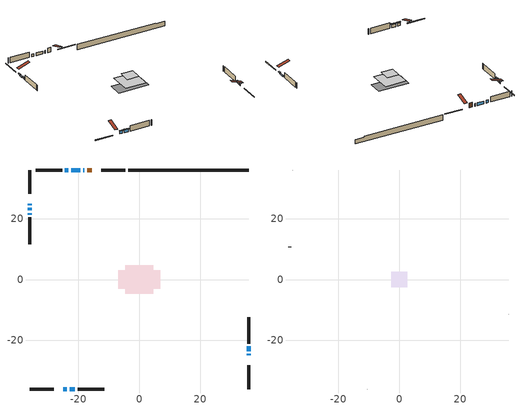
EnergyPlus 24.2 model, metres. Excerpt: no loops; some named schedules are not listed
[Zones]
conditioned space
 floor adiabatic (AdiabaticFloorConstruction): -4.65,-4.65 -4.65,4.65 4.65,4.65 4.65,-4.65 z0.31
 floor foundation (Slab1 construction): -6.84,-3.07 -6.84,3.07 6.84,3.07 6.84,-3.07 z-1.98
 wall outside (RimJoist1 construction): -4.59,35.96 -12.42,35.96 / -35.96,-35.96 -28.14,-35.96 / -35.96,35.96 -35.96,28.14 / 35.96,-35.96 35.96,-28.14 z0.31:0.61
 wall outside (AdiabaticWallConstruction 1): -15.61,35.96 -17.14,35.96 z0.31:2.34
 wall outside (AdiabaticWallConstruction): -35.96,24.94 -35.96,24.43 / -35.96,21.81 -35.96,21.3 z0.31:1.07; -18.07,35.96 -18.45,35.96 / -19.38,35.96 -22.34,35.96 / -23.27,35.96 -24.39,35.96 z0.31:1.53; -35.96,23.5 -35.96,22.74 / 35.96,-23.5 35.96,-21.98 z0.31:0.77; 35.96,-24.94 35.96,-24.43 z0.31:1.02; -24.94,-35.96 -23.8,-35.96 / -22.87,-35.96 -21.14,-35.96 z0.31:1.58
 wall outside (Wall1 construction): -25.32,35.96 -34.04,35.96 / -20.21,-35.96 -11.49,-35.96 / -35.96,20.37 -35.96,11.65 / 35.96,-21.05 35.96,-12.33 z0.31:2.75
 wall foundation (FoundationWall1 construction): -3.66,35.96,-1.98 -3.66,35.96,0.31 32,35.96,0.31 32,35.96,-0.07 35.96,35.96,-0.07 35.96,35.96,-1.98
 window (WindowConstruction 6): -35.96,24.94 -35.96,24.43 z0.31:1.07
 window (WindowConstruction 8): -18.07,35.96 -18.45,35.96 z0.31:1.53
 window (WindowConstruction 9): -35.96,23.5 -35.96,22.74 z0.31:0.77
 window (WindowConstruction): 35.96,-24.94 35.96,-24.43 z0.31:1.02
 window (WindowConstruction 1): -19.38,35.96 -22.34,35.96 z0.31:1.53
 window (WindowConstruction 2): -23.27,35.96 -24.39,35.96 z0.31:1.53
 window (WindowConstruction 3): -24.94,-35.96 -23.8,-35.96 z0.31:1.58
 window (WindowConstruction 4): -22.87,-35.96 -21.14,-35.96 z0.31:1.58
 window (WindowConstruction 5): -35.96,21.81 -35.96,21.3 z0.31:1.07
 window (WindowConstruction 7): 35.96,-23.5 35.96,-21.98 z0.31:0.77
 door (Door): -15.61,35.96 -17.14,35.96 z0.31:2.34
 ceiling adiabatic (AdiabaticFloorConstruction): 4.65,-4.65 4.65,4.65 -4.65,4.65 -4.65,-4.65 z0.31
attic - vented
 floor to conditioned space (Floor1 construction Reversed): -2.61,-2.61 -2.61,2.61 2.61,2.61 2.61,-2.61 z2.75
 wall outside (Wall2 construction): -34.97,35.96 -35.03,35.96 / -10.56,-35.96 -10.5,-35.96 / -35.96,10.72 -35.96,10.66 / 35.96,-11.4 35.96,-11.33 z0.31:2.75
 roof outside (Roof1 construction): -14.68,35.96,2.75 -14.68,30.88,4.44 -13.35,30.88,4.44 -13.35,35.96,2.75; -25.87,-35.96,2.75 -25.87,-30.88,4.44 -27.21,-30.88,4.44 -27.21,-35.96,2.75; -35.96,25.87,2.75 -30.88,25.87,4.44 -30.88,27.21,4.44 -35.96,27.21,2.75; 35.96,-25.87,2.75 30.88,-25.87,4.44 30.88,-27.21,4.44 35.96,-27.21,2.75
shading: -35.96,24.19 -35.96,25.18 -36.57,25.18 -36.57,24.19 z1.31; -35.96,22.5 -35.96,23.74 -36.57,23.74 -36.57,22.5 z1.01; 35.96,-24.19 35.96,-25.18 36.57,-25.18 36.57,-24.19 z1.26; -23.56,-35.96 -25.18,-35.96 -25.18,-36.57 -23.56,-36.57 z1.82; -20.9,-35.96 -23.11,-35.96 -23.11,-36.57 -20.9,-36.57 z1.82; -35.96,21.06 -35.96,22.05 -36.57,22.05 -36.57,21.06 z1.31; 35.96,-21.74 35.96,-23.74 36.57,-23.74 36.57,-21.74 z1.01
[Building]
Building 1: Terrain=Suburbs
[Site:Location]
London AP_ON: Latitude {deg}=43.03; Longitude {deg}=-81.15; Time Zone {hr}=-5; Elevation {m}=278; Keep Site Location Information=Yes
[Site:GroundTemperature:Shallow]
3.98693, 1.93205, 1.76749, 2.74264, 6.6573, 10.5537, 13.9317, 16.0716, 16.2534, 14.513, 11.2211, 7.44421
[Site:WaterMainsTemperature]
Calculation Method=Schedule; Temperature Schedule=mains temperature schedule
[Material] Roughness=Rough; Thermal Absorptance=0.9
Name | Thickness {m} | Conductivity {W/m-K} | Density {kg/m3} | Specific Heat {J/kg-K} | Solar Absorptance | Visible Absorptance
asphalt or fiberglass shingles | 0.00635 | 0.162714 | 1121.4 | 1465.45 | 0.4 | 0.4
ceiling loosefill ins | 0.169333 | 0.0480833 | 16.02 | 1046.75 | 0.7 | 0.7
ceiling stud and cavity | 0.1397 | 0.191173 | 65.682 | 1177.47 | 0.7 | 0.7
concrete 4.0 in. | 0.1016 | 1.803125 | 2242.8 | 837.4 | 0.7 | 0.7
concrete 8.0 in. | 0.2032 | 1.803125 | 2242.8 | 837.4 | 0.7 | 0.7
door material | 0.04445 | 0.053851 | 512.64 | 1214.23 | 0.7 | 0.7
exterior vertical ins | 0.0563203 | 0.029427 | 32.04 | 1214.23 | 0.7 | 0.7
floor covering | 0.0127 | 0.0433444 | 54.468 | 1339.84 | 0.6 | 0.6
floor rigid ins; wall rigid ins | 0.512978 | 0.029427 | 32.04 | 1214.23 | 0.7 | 0.7
floor stud and cavity | 0.1397 | 1.75129 | 37.0049 | 1207.88 | 0.7 | 0.7
furniture material conditioned space 1 | 0.1524 | 0.115458 | 640.8 | 1214.23 | 0.6 | 0.6
gypsum board | 0.0127 | 0.160291 | 801 | 837.4 | 0.6 | 0.6
gypsum board 1 | 0.0127 | 0.160291 | 801 | 837.4 | 0.7 | 0.7
osb sheathing 0.5 in. | 0.0127 | 0.115458 | 512.64 | 1214.23 | 0.7 | 0.7
osb sheathing 0.75 in. | 0.01905 | 0.115458 | 512.64 | 1214.23 | 0.7 | 0.7
osb sheathing 2.0 in. | 0.0508 | 0.115458 | 512.64 | 1214.23 | 0.7 | 0.7
rim joist rigid ins | 0.051816 | 0.029427 | 32.04 | 1214.23 | 0.7 | 0.7
rim joist stud and cavity | 0.0508 | 0.0402607 | 125.044 | 1163.47 | 0.6 | 0.6
wall stud and cavity | 0.1397 | 0.0818765 | 139.0536 | 1170.24 | 0.7 | 0.7
wall stud and cavity 1 | 0.0889 | 6.9971 | 50.32683 | 1063.81 | 0.6 | 0.6
wall stud and cavity 2 | 0.0889 | 0.380278 | 52.3479 | 1209.89 | 0.7 | 0.7
wall stud and cavity 3 | 0.0889 | 0.391764 | 83.0341 | 1211.67 | 0.7 | 0.7
wood siding | 0.0254 | 0.102417 | 544.68 | 1172.36 | 0.4 | 0.4
wood siding 1 | 0.00254 | 0.102417 | 544.68 | 1172.36 | 0.4 | 0.4
wood siding 2; wood siding 3; wood siding 4 | 0.0254 | 0.102417 | 544.68 | 1172.36 | 0.7 | 0.7
[WindowMaterial:SimpleGlazingSystem]
Name | U-Factor {W/m2-K} | Solar Heat Gain Coefficient
WindowMaterial | 3.24838 | 0.4
WindowMaterial 1 | 3.31198 | 0.59
WindowMaterial 2 | 3.28927 | 0.56
WindowMaterial 3 | 3.27507 | 0.6
WindowMaterial 4 | 3.27848 | 0.63
WindowMaterial 5 | 3.250655 | 0.41
WindowMaterial 6 | 4.465747 | 0.64
WindowMaterial 7 | 3.242138 | 0.4
WindowMaterial 8 | 3.26371 | 0.44
[Construction]
AdiabaticFloorConstruction: floor stud and cavity, floor rigid ins, osb sheathing 0.75 in., floor covering
AdiabaticWallConstruction: wood siding 3, wall rigid ins, wall stud and cavity 2, gypsum board
AdiabaticWallConstruction 1: wood siding 4, wall rigid ins, wall stud and cavity 2, gypsum board
Door: door material
Floor1 construction Reversed: gypsum board, ceiling stud and cavity, ceiling loosefill ins
FoundationWall1 construction: concrete 8.0 in., gypsum board 1
furniture construction conditioned space 1: furniture material conditioned space 1
PartitionWallConstruction: gypsum board, wall stud and cavity 3, gypsum board
RimJoist1 construction: wood siding 2, rim joist rigid ins, osb sheathing 2.0 in., rim joist stud and cavity
Roof1 construction: asphalt or fiberglass shingles
Slab1 construction: concrete 4.0 in.
Wall1 construction: wood siding, osb sheathing 0.5 in., wall stud and cavity, gypsum board
Wall2 construction: wood siding 1, wall stud and cavity 1
WindowConstruction: WindowMaterial
WindowConstruction 1: WindowMaterial 1
WindowConstruction 2: WindowMaterial 2
WindowConstruction 3: WindowMaterial 3
WindowConstruction 4: WindowMaterial 4
WindowConstruction 5: WindowMaterial 5
WindowConstruction 6: WindowMaterial 6
WindowConstruction 7; WindowConstruction 9: WindowMaterial 7
WindowConstruction 8: WindowMaterial 8
[Zone] Multiplier=1; Part of Total Floor Area=Yes
Name | Volume {m3}
attic - vented | 7.45596
conditioned space | 421.6
[Space]
Name | Zone | Volume {m3}
attic - vented 1 | attic - vented | 7.45596
conditioned space 1 | conditioned space | 421.6
[ZoneInfiltration:EffectiveLeakageArea]
infil attic - vented 1: Zone or Space=attic - vented 1; Schedule=Always On Discrete; Effective Air Leakage Area {cm2}=1184.73; Stack Coefficient=0.0002872; Wind Coefficient=1.14502e-05
[ZoneMixing]
whole house fan mix: Zone or Space=attic - vented; Schedule=Always On Continuous; Design Flow Rate Calculation Method=Flow/Zone; Design Flow Rate {m3/s}=0; Source Zone or Space=conditioned space
[SurfaceProperty:ExposedFoundationPerimeter]
Slab1: Exposed Perimeter Calculation Method=TotalExposedPerimeter; Total Exposed Perimeter {m}=39.623
[InternalMass] Zone or ZoneList=conditioned space; Space or SpaceList=conditioned space 1
Name | Construction | Surface Area {m2}
furniture mass conditioned space 1 | furniture construction conditioned space 1 | 68.0801
partition wall mass | PartitionWallConstruction | 170.2
[Lights]
interior lighting: Zone or ZoneList or Space or SpaceList=conditioned space 1; Schedule=interior lighting schedule; Design Level Calculation Method=LightingLevel; Lighting Level {W}=343.2; Return Air Fraction=0; Fraction Radiant=0.6; Fraction Visible=0.2; Fraction Replaceable=1
[People]
occupants: Zone or ZoneList or Space or SpaceList=conditioned space 1; Number of People Schedule=occupants schedule; Number of People Calculation Method=People; Number of People=3; Fraction Radiant=0.314171; Sensible Heat Fraction=0.56303; Activity Level Schedule=occupants activity schedule; Carbon Dioxide Generation Rate {m3/s-W}=0; Enable ASHRAE 55 Comfort Warnings=No; Mean Radiant Temperature Calculation Type=EnclosureAveraged
[ElectricEquipment] Zone or ZoneList or Space or SpaceList=conditioned space 1; Design Level Calculation Method=EquipmentLevel
Name | Schedule | Design Level {W} | Fraction Latent | Fraction Radiant | Fraction Lost
clothes dryer | clothes dryer schedule | 140.772 | 0.015 | 0.081 | 0.85
clothes washer | clothes washer schedule | 32.1985 | 0.03 | 0.162 | 0.7
cooking range | cooking range schedule | 215.147 | 0.08 | 0.432 | 0.2
dishwasher | dishwasher schedule | 66.8632 | 0.3 | 0.18 | 0.4
fridge | fridge schedule | 72.9452 | 0 | 0.6 | 0
mech vent bath fan 0 | mech vent bath fan 0 schedule | 50.2 | 0 | 0 | 1
mech vent house fan | mech vent house fan schedule | 0 | 0 | 0 | 1
mech vent house fan cfis | mech vent house fan cfis schedule | 0 | 0 | 0 | 0
mech vent range fan 0 | mech vent range fan 0 schedule | 57 | 0 | 0 | 1
misc plug loads | misc plug loads schedule | 494.7 | 0.045 | 0.513 | 0.1
whole house fan | Always On Discrete | 0 | 0 | 0 | 1
[OtherEquipment] Zone or ZoneList or Space or SpaceList=conditioned space 1; Design Level Calculation Method=EquipmentLevel
Name | Fuel Type | Schedule | Design Level {W} | Fraction Latent | Fraction Radiant | Fraction Lost
clothes dryer 1 | Electricity | clothes dryer schedule | 0 | 0.015 | 0.081 | 0.85
cooking range 1 | Electricity | cooking range schedule | 0 | 0.08 | 0.432 | 0.2
general water use latent | None | general water use schedule | 62.594 | 1 | 0 | 0
general water use sensible | None | general water use schedule | -61.6891 | 0 | 0.6 | 0
mech vent house fan latent load | None | Always On Discrete | 0 | 1 | 0 | 0
mech vent house fan sensible load | None | Always On Discrete | 0 | 0 | 0 | 0
water heater energy adjustment1 | NaturalGas | Always On Discrete | 0.01 | 0 | 0 | 1
[ZoneInfiltration:DesignFlowRate] Zone or ZoneList or Space or SpaceList=conditioned space 1; Schedule=Always On Discrete; Design Flow Rate Calculation Method=Flow/Zone; Design Flow Rate {m3/s}=0
infil flow; natural vent flow; whole house fan flow
[AvailabilityManager:Scheduled]
central ac and furnace airloop Availability Manager: Schedule=Always On Discrete
[Foundation:Kiva]
Foundation Kiva 1: Initial Indoor Air Temperature {C}=18; Wall Height Above Grade {m}=0.309982; Wall Depth Below Slab {m}=0.2032; Custom Block Material Name 1=exterior vertical ins; Custom Block Depth 1 {m}=2.28999; Custom Block X Position 1 {m}=0.2159; Custom Block Z Position 1 {m}=0
[Foundation:Kiva:Settings]
Soil Conductivity {W/m-K}=0.849921; Soil Density {kg/m3}=1842.3; Soil Specific Heat {J/kg-K}=418.7; Ground Solar Absorptivity=0.9; Ground Thermal Absorptivity=0.9; Ground Surface Roughness {m}=0.03; Far-Field Width {m}=40; Deep-Ground Boundary Condition=ZeroFlux; Deep-Ground Depth {m}=40; Minimum Cell Dimension {m}=0.2; Maximum Cell Growth Coefficient=3; Simulation Timestep=Timestep
[Exterior:Lights]
exterior lighting: Schedule=exterior lighting schedule; Design Level {W}=75.6
[EnergyManagementSystem:GlobalVariable]
central_ac_and_furnace_airloop_Fan_RTF
infil_program_Qfan
infil_program_Qinf
natural_vent_program_Qnv
natural_vent_program_Qwhf
[EnergyManagementSystem:Sensor]
Name | Output:Variable or Output:Meter Index Key | Output:Variable or Output:Meter
airflow_gain | infil flow | Infiltration Sensible Heat Gain Energy
airflow_gain_1 | natural vent flow | Infiltration Sensible Heat Gain Energy
airflow_gain_2 | whole house fan flow | Infiltration Sensible Heat Gain Energy
airflow_loss | infil flow | Infiltration Sensible Heat Loss Energy
airflow_loss_1 | natural vent flow | Infiltration Sensible Heat Loss Energy
airflow_loss_2 | whole house fan flow | Infiltration Sensible Heat Loss Energy
clg_load_cond |  | Cooling:EnergyTransfer:Zone:CONDITIONED SPACE
clg_sp_s; clg_sp_s_1 | cooling setpoint | Schedule Value
clothes_dryer_exhaust_0_sch_s | clothes dryer exhaust 0 schedule | Schedule Value
cool_season | cooling season schedule | Schedule Value
htg_load_cond |  | Heating:EnergyTransfer:Zone:CONDITIONED SPACE
htg_sp_s; htg_sp_s_1 | heating setpoint | Schedule Value
ig_ee_conv | clothes dryer | Electric Equipment Convective Heating Energy
ig_ee_conv_2 | cooking range | Electric Equipment Convective Heating Energy
ig_ee_conv_4 | fridge | Electric Equipment Convective Heating Energy
ig_ee_conv_5 | misc plug loads | Electric Equipment Convective Heating Energy
ig_ee_conv_6 | whole house fan | Electric Equipment Convective Heating Energy
ig_ee_rad | clothes dryer | Electric Equipment Radiant Heating Energy
ig_ee_rad_2 | cooking range | Electric Equipment Radiant Heating Energy
ig_ee_rad_4 | fridge | Electric Equipment Radiant Heating Energy
ig_ee_rad_5 | misc plug loads | Electric Equipment Radiant Heating Energy
ig_ee_rad_6 | whole house fan | Electric Equipment Radiant Heating Energy
ig_lgt_conv | interior lighting | Lights Convective Heating Energy
ig_lgt_rad | interior lighting | Lights Radiant Heating Energy
ig_lgt_vis | interior lighting | Lights Visible Radiation Heating Energy
ig_oe_conv | clothes dryer 1 | Other Equipment Convective Heating Energy
ig_oe_conv_1 | cooking range 1 | Other Equipment Convective Heating Energy
ig_oe_conv_2 | general water use latent | Other Equipment Convective Heating Energy
ig_oe_conv_3 | general water use sensible | Other Equipment Convective Heating Energy
ig_oe_conv_4 | water heater energy adjustment1 | Other Equipment Convective Heating Energy
ig_oe_rad | clothes dryer 1 | Other Equipment Radiant Heating Energy
ig_oe_rad_1 | cooking range 1 | Other Equipment Radiant Heating Energy
ig_oe_rad_2 | general water use latent | Other Equipment Radiant Heating Energy
ig_oe_rad_3 | general water use sensible | Other Equipment Radiant Heating Energy
ig_oe_rad_4 | water heater energy adjustment1 | Other Equipment Radiant Heating Energy
ig_ppl_conv | occupants | People Convective Heating Energy
ig_ppl_rad | occupants | People Radiant Heating Energy
im_conv | furniture mass conditioned space 1 | Surface Inside Face Convection Heat Gain Energy
im_conv_1 | partition wall mass | Surface Inside Face Convection Heat Gain Energy
im_ig | furniture mass conditioned space 1 | Surface Inside Face Internal Gains Radiation Heat Gain Energy
im_ig_1 | partition wall mass | Surface Inside Face Internal Gains Radiation Heat Gain Energy
im_lgt | furniture mass conditioned space 1 | Surface Inside Face Lights Radiation Heat Gain Energy
im_lgt_1 | partition wall mass | Surface Inside Face Lights Radiation Heat Gain Energy
im_sol | furniture mass conditioned space 1 | Surface Inside Face Solar Radiation Heat Gain Energy
im_sol_1 | partition wall mass | Surface Inside Face Solar Radiation Heat Gain Energy
im_surf | furniture mass conditioned space 1 | Surface Inside Face Net Surface Thermal Radiation Heat Gain Energy
im_surf_1 | partition wall mass | Surface Inside Face Net Surface Thermal Radiation Heat Gain Energy
mech_vent_bath_fan_0_sch_s | mech vent bath fan 0 schedule | Schedule Value
mech_vent_range_fan_0_sch_s | mech vent range fan 0 schedule | Schedule Value
mv_conv | mech vent bath fan 0 | Electric Equipment Convective Heating Energy
mv_conv_1 | mech vent house fan | Electric Equipment Convective Heating Energy
mv_conv_2 | mech vent house fan cfis | Electric Equipment Convective Heating Energy
mv_conv_3 | mech vent range fan 0 | Electric Equipment Convective Heating Energy
mv_conv_4 | mech vent house fan latent load | Other Equipment Convective Heating Energy
mv_conv_5 | mech vent house fan sensible load | Other Equipment Convective Heating Energy
mv_rad | mech vent bath fan 0 | Electric Equipment Radiant Heating Energy
mv_rad_1 | mech vent house fan | Electric Equipment Radiant Heating Energy
mv_rad_2 | mech vent house fan cfis | Electric Equipment Radiant Heating Energy
mv_rad_3 | mech vent range fan 0 | Electric Equipment Radiant Heating Energy
mv_rad_4 | mech vent house fan latent load | Other Equipment Radiant Heating Energy
mv_rad_5 | mech vent house fan sensible load | Other Equipment Radiant Heating Energy
natural_vent_s | natural vent schedule | Schedule Value
out_pb_s |  | Site Outdoor Air Barometric Pressure
out_wt_s |  | Site Outdoor Air Humidity Ratio
site_vw_s |  | Site Wind Speed
ss_back_out | Window1 | Surface Window Shortwave from Zone Back Out Window Heat Transfer Rate
ss_back_out_1 | Window10 | Surface Window Shortwave from Zone Back Out Window Heat Transfer Rate
ss_back_out_2 | Window11 | Surface Window Shortwave from Zone Back Out Window Heat Transfer Rate
ss_back_out_3 | Window2 | Surface Window Shortwave from Zone Back Out Window Heat Transfer Rate
ss_back_out_4 | Window3 | Surface Window Shortwave from Zone Back Out Window Heat Transfer Rate
ss_back_out_5 | Window4 | Surface Window Shortwave from Zone Back Out Window Heat Transfer Rate
ss_back_out_6 | Window5 | Surface Window Shortwave from Zone Back Out Window Heat Transfer Rate
ss_back_out_7 | Window6 | Surface Window Shortwave from Zone Back Out Window Heat Transfer Rate
ss_back_out_8 | Window7 | Surface Window Shortwave from Zone Back Out Window Heat Transfer Rate
ss_back_out_9 | Window8 | Surface Window Shortwave from Zone Back Out Window Heat Transfer Rate
ss_conv | Door1 | Surface Inside Face Convection Heat Gain Energy
ss_conv_1 | Window1 | Surface Inside Face Convection Heat Gain Energy
ss_conv_10 | Window8 | Surface Inside Face Convection Heat Gain Energy
ss_conv_2 | Window10 | Surface Inside Face Convection Heat Gain Energy
ss_conv_3 | Window11 | Surface Inside Face Convection Heat Gain Energy
ss_conv_4 | Window2 | Surface Inside Face Convection Heat Gain Energy
ss_conv_5 | Window3 | Surface Inside Face Convection Heat Gain Energy
ss_conv_6 | Window4 | Surface Inside Face Convection Heat Gain Energy
ss_conv_7 | Window5 | Surface Inside Face Convection Heat Gain Energy
ss_conv_8 | Window6 | Surface Inside Face Convection Heat Gain Energy
ss_conv_9 | Window7 | Surface Inside Face Convection Heat Gain Energy
ss_ig | Door1 | Surface Inside Face Internal Gains Radiation Heat Gain Energy
ss_ig_1 | Window1 | Surface Inside Face Internal Gains Radiation Heat Gain Energy
ss_ig_10 | Window8 | Surface Inside Face Internal Gains Radiation Heat Gain Energy
ss_ig_2 | Window10 | Surface Inside Face Internal Gains Radiation Heat Gain Energy
ss_ig_3 | Window11 | Surface Inside Face Internal Gains Radiation Heat Gain Energy
ss_ig_4 | Window2 | Surface Inside Face Internal Gains Radiation Heat Gain Energy
ss_ig_5 | Window3 | Surface Inside Face Internal Gains Radiation Heat Gain Energy
ss_ig_6 | Window4 | Surface Inside Face Internal Gains Radiation Heat Gain Energy
ss_ig_7 | Window5 | Surface Inside Face Internal Gains Radiation Heat Gain Energy
ss_ig_8 | Window6 | Surface Inside Face Internal Gains Radiation Heat Gain Energy
ss_ig_9 | Window7 | Surface Inside Face Internal Gains Radiation Heat Gain Energy
ss_lgt | Door1 | Surface Inside Face Lights Radiation Heat Gain Energy
ss_sol | Door1 | Surface Inside Face Solar Radiation Heat Gain Energy
ss_surf | Door1 | Surface Inside Face Net Surface Thermal Radiation Heat Gain Energy
ss_surf_1 | Window1 | Surface Inside Face Net Surface Thermal Radiation Heat Gain Energy
ss_surf_10 | Window8 | Surface Inside Face Net Surface Thermal Radiation Heat Gain Energy
ss_surf_2 | Window10 | Surface Inside Face Net Surface Thermal Radiation Heat Gain Energy
ss_surf_3 | Window11 | Surface Inside Face Net Surface Thermal Radiation Heat Gain Energy
ss_surf_4 | Window2 | Surface Inside Face Net Surface Thermal Radiation Heat Gain Energy
ss_surf_5 | Window3 | Surface Inside Face Net Surface Thermal Radiation Heat Gain Energy
ss_surf_6 | Window4 | Surface Inside Face Net Surface Thermal Radiation Heat Gain Energy
ss_surf_7 | Window5 | Surface Inside Face Net Surface Thermal Radiation Heat Gain Energy
ss_surf_8 | Window6 | Surface Inside Face Net Surface Thermal Radiation Heat Gain Energy
ss_surf_9 | Window7 | Surface Inside Face Net Surface Thermal Radiation Heat Gain Energy
ss_trans_in | Window1 | Surface Window Transmitted Solar Radiation Rate
ss_trans_in_1 | Window10 | Surface Window Transmitted Solar Radiation Rate
ss_trans_in_2 | Window11 | Surface Window Transmitted Solar Radiation Rate
ss_trans_in_3 | Window2 | Surface Window Transmitted Solar Radiation Rate
ss_trans_in_4 | Window3 | Surface Window Transmitted Solar Radiation Rate
ss_trans_in_5 | Window4 | Surface Window Transmitted Solar Radiation Rate
ss_trans_in_6 | Window5 | Surface Window Transmitted Solar Radiation Rate
ss_trans_in_7 | Window6 | Surface Window Transmitted Solar Radiation Rate
ss_trans_in_8 | Window7 | Surface Window Transmitted Solar Radiation Rate
ss_trans_in_9 | Window8 | Surface Window Transmitted Solar Radiation Rate
ss_trans_out | Window1 | Surface Inside Face Initial Transmitted Diffuse Transmitted Out Window Solar Radiation Rate
ss_trans_out_1 | Window10 | Surface Inside Face Initial Transmitted Diffuse Transmitted Out Window Solar Radiation Rate
ss_trans_out_2 | Window11 | Surface Inside Face Initial Transmitted Diffuse Transmitted Out Window Solar Radiation Rate
ss_trans_out_3 | Window2 | Surface Inside Face Initial Transmitted Diffuse Transmitted Out Window Solar Radiation Rate
ss_trans_out_4 | Window3 | Surface Inside Face Initial Transmitted Diffuse Transmitted Out Window Solar Radiation Rate
ss_trans_out_5 | Window4 | Surface Inside Face Initial Transmitted Diffuse Transmitted Out Window Solar Radiation Rate
ss_trans_out_6 | Window5 | Surface Inside Face Initial Transmitted Diffuse Transmitted Out Window Solar Radiation Rate
ss_trans_out_7 | Window6 | Surface Inside Face Initial Transmitted Diffuse Transmitted Out Window Solar Radiation Rate
ss_trans_out_8 | Window7 | Surface Inside Face Initial Transmitted Diffuse Transmitted Out Window Solar Radiation Rate
ss_trans_out_9 | Window8 | Surface Inside Face Initial Transmitted Diffuse Transmitted Out Window Solar Radiation Rate
s_conv | Floor1 | Surface Inside Face Convection Heat Gain Energy
s_conv_1 | FoundationWall1 | Surface Inside Face Convection Heat Gain Energy
s_conv_10 | Wall1:180 | Surface Inside Face Convection Heat Gain Energy
s_conv_11 | Wall1:270 | Surface Inside Face Convection Heat Gain Energy
s_conv_12 | Wall1:90 | Surface Inside Face Convection Heat Gain Energy
s_conv_2 | inferred conditioned ceiling | Surface Inside Face Convection Heat Gain Energy
s_conv_3 | inferred conditioned floor | Surface Inside Face Convection Heat Gain Energy
s_conv_4 | RimJoist1:0 | Surface Inside Face Convection Heat Gain Energy
s_conv_5 | RimJoist1:180 | Surface Inside Face Convection Heat Gain Energy
s_conv_6 | RimJoist1:270 | Surface Inside Face Convection Heat Gain Energy
s_conv_7 | RimJoist1:90 | Surface Inside Face Convection Heat Gain Energy
s_conv_8 | Slab1 | Surface Inside Face Convection Heat Gain Energy
s_conv_9 | Wall1:0 | Surface Inside Face Convection Heat Gain Energy
s_ig | Floor1 | Surface Inside Face Internal Gains Radiation Heat Gain Energy
s_ig_1 | FoundationWall1 | Surface Inside Face Internal Gains Radiation Heat Gain Energy
s_ig_10 | Wall1:180 | Surface Inside Face Internal Gains Radiation Heat Gain Energy
s_ig_11 | Wall1:270 | Surface Inside Face Internal Gains Radiation Heat Gain Energy
s_ig_12 | Wall1:90 | Surface Inside Face Internal Gains Radiation Heat Gain Energy
s_ig_2 | inferred conditioned ceiling | Surface Inside Face Internal Gains Radiation Heat Gain Energy
s_ig_3 | inferred conditioned floor | Surface Inside Face Internal Gains Radiation Heat Gain Energy
s_ig_4 | RimJoist1:0 | Surface Inside Face Internal Gains Radiation Heat Gain Energy
s_ig_5 | RimJoist1:180 | Surface Inside Face Internal Gains Radiation Heat Gain Energy
s_ig_6 | RimJoist1:270 | Surface Inside Face Internal Gains Radiation Heat Gain Energy
s_ig_7 | RimJoist1:90 | Surface Inside Face Internal Gains Radiation Heat Gain Energy
s_ig_8 | Slab1 | Surface Inside Face Internal Gains Radiation Heat Gain Energy
s_ig_9 | Wall1:0 | Surface Inside Face Internal Gains Radiation Heat Gain Energy
s_lgt | Floor1 | Surface Inside Face Lights Radiation Heat Gain Energy
s_lgt_1 | FoundationWall1 | Surface Inside Face Lights Radiation Heat Gain Energy
s_lgt_10 | Wall1:180 | Surface Inside Face Lights Radiation Heat Gain Energy
s_lgt_11 | Wall1:270 | Surface Inside Face Lights Radiation Heat Gain Energy
s_lgt_12 | Wall1:90 | Surface Inside Face Lights Radiation Heat Gain Energy
s_lgt_2 | inferred conditioned ceiling | Surface Inside Face Lights Radiation Heat Gain Energy
s_lgt_3 | inferred conditioned floor | Surface Inside Face Lights Radiation Heat Gain Energy
s_lgt_4 | RimJoist1:0 | Surface Inside Face Lights Radiation Heat Gain Energy
s_lgt_5 | RimJoist1:180 | Surface Inside Face Lights Radiation Heat Gain Energy
s_lgt_6 | RimJoist1:270 | Surface Inside Face Lights Radiation Heat Gain Energy
s_lgt_7 | RimJoist1:90 | Surface Inside Face Lights Radiation Heat Gain Energy
s_lgt_8 | Slab1 | Surface Inside Face Lights Radiation Heat Gain Energy
s_lgt_9 | Wall1:0 | Surface Inside Face Lights Radiation Heat Gain Energy
s_sol | Floor1 | Surface Inside Face Solar Radiation Heat Gain Energy
s_sol_1 | FoundationWall1 | Surface Inside Face Solar Radiation Heat Gain Energy
s_sol_10 | Wall1:180 | Surface Inside Face Solar Radiation Heat Gain Energy
s_sol_11 | Wall1:270 | Surface Inside Face Solar Radiation Heat Gain Energy
